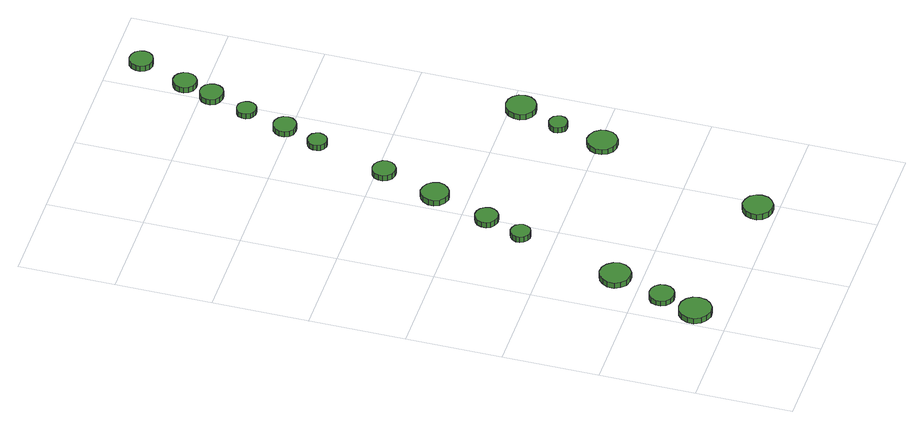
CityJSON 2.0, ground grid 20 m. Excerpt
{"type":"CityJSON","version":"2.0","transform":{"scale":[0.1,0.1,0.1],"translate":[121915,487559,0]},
"CityObjects":{
"tree1":{"type":"SolitaryVegetationObject","attributes":{"function":"something"},"geometry":[{"type":"MultiSurface","lod":"1","boundaries":[[[0,1,2,3,4,5,6,7,8,9,10,11,12,13,14]],[[15,16,17,18,19,20,21,22,23,24,25,26,27,28,29]],[[0,29,28,1]],[[1,28,27,2]],[[2,27,26,3]],[[3,26,25,4]],[[4,25,24,5]],[[5,24,23,6]],[[6,23,22,7]],[[7,22,21,8]],[[8,21,20,9]],[[9,20,19,10]],[[10,19,18,11]],[[11,18,17,12]],[[12,17,16,13]],[[13,16,15,14]],[[14,15,29,0]]]}]},
"tree2":{"type":"SolitaryVegetationObject","attributes":{"function":"something"},"geometry":[{"type":"MultiSurface","lod":"1","boundaries":[[[30,31,32,33,34,35,36,37,38,39,40,41,42,43,44]],[[45,46,47,48,49,50,51,52,53,54,55,56,57,58,59]],[[30,59,58,31]],[[31,58,57,32]],[[32,57,56,33]],[[33,56,55,34]],[[34,55,54,35]],[[35,54,53,36]],[[36,53,52,37]],[[37,52,51,38]],[[38,51,50,39]],[[39,50,49,40]],[[40,49,48,41]],[[41,48,47,42]],[[42,47,46,43]],[[43,46,45,44]],[[44,45,59,30]]]}]},
"tree3":{"type":"SolitaryVegetationObject","attributes":{"function":"something"},"geometry":[{"type":"MultiSurface","lod":"1","boundaries":[[[60,61,62,63,64,65,66,67,68,69,70,71,72,73,74]],[[75,76,77,78,79,80,81,82,83,84,85,86,87,88,89]],[[60,89,88,61]],[[61,88,87,62]],[[62,87,86,63]],[[63,86,85,64]],[[64,85,84,65]],[[65,84,83,66]],[[66,83,82,67]],[[67,82,81,68]],[[68,81,80,69]],[[69,80,79,70]],[[70,79,78,71]],[[71,78,77,72]],[[72,77,76,73]],[[73,76,75,74]],[[74,75,89,60]]]}]},
"tree4":{"type":"SolitaryVegetationObject","attributes":{"function":"something"},"geometry":[{"type":"MultiSurface","lod":"1","boundaries":[[[90,91,92,93,94,95,96,97,98,99,100,101,102,103,104]],[[105,106,107,108,109,110,111,112,113,114,115,116,117,118,119]],[[90,119,118,91]],[[91,118,117,92]],[[92,117,116,93]],[[93,116,115,94]],[[94,115,114,95]],[[95,114,113,96]],[[96,113,112,97]],[[97,112,111,98]],[[98,111,110,99]],[[99,110,109,100]],[[100,109,108,101]],[[101,108,107,102]],[[102,107,106,103]],[[103,106,105,104]],[[104,105,119,90]]]}]},
"tree5":{"type":"SolitaryVegetationObject","attributes":{"function":"something"},"geometry":[{"type":"MultiSurface","lod":"1","boundaries":[[[120,121,122,123,124,125,126,127,128,129,130,131,132,133,134]],[[135,136,137,138,139,140,141,142,143,144,145,146,147,148,149]],[[120,149,148,121]],[[121,148,147,122]],[[122,147,146,123]],[[123,146,145,124]],[[124,145,144,125]],[[125,144,143,126]],[[126,143,142,127]],[[127,142,141,128]],[[128,141,140,129]],[[129,140,139,130]],[[130,139,138,131]],[[131,138,137,132]],[[132,137,136,133]],[[133,136,135,134]],[[134,135,149,120]]]}]},
"tree6":{"type":"SolitaryVegetationObject","attributes":{"function":"something"},"geometry":[{"type":"MultiSurface","lod":"1","boundaries":[[[150,151,152,153,154,155,156,157,158,159,160,161,162,163,164]],[[165,166,167,168,169,170,171,172,173,174,175,176,177,178,179]],[[150,179,178,151]],[[151,178,177,152]],[[152,177,176,153]],[[153,176,175,154]],[[154,175,174,155]],[[155,174,173,156]],[[156,173,172,157]],[[157,172,171,158]],[[158,171,170,159]],[[159,170,169,160]],[[160,169,168,161]],[[161,168,167,162]],[[162,167,166,163]],[[163,166,165,164]],[[164,165,179,150]]]}]},
"tree7":{"type":"SolitaryVegetationObject","attributes":{"function":"something"},"geometry":[{"type":"MultiSurface","lod":"1","boundaries":[[[180,181,182,183,184,185,186,187,188,189,190,191,192,193,194]],[[195,196,197,198,199,200,201,202,203,204,205,206,207,208,209]],[[180,209,208,181]],[[181,208,207,182]],[[182,207,206,183]],[[183,206,205,184]],[[184,205,204,185]],[[185,204,203,186]],[[186,203,202,187]],[[187,202,201,188]],[[188,201,200,189]],[[189,200,199,190]],[[190,199,198,191]],[[191,198,197,192]],[[192,197,196,193]],[[193,196,195,194]],[[194,195,209,180]]]}]},
"tree8":{"type":"SolitaryVegetationObject","attributes":{"function":"something"},"geometry":[{"type":"MultiSurface","lod":"1","boundaries":[[[210,211,212,213,214,215,216,217,218,219,220,221,222,223,224]],[[225,226,227,228,229,230,231,232,233,234,235,236,237,238,239]],[[210,239,238,211]],[[211,238,237,212]],[[212,237,236,213]],[[213,236,235,214]],[[214,235,234,215]],[[215,234,233,216]],[[216,233,232,217]],[[217,232,231,218]],[[218,231,230,219]],[[219,230,229,220]],[[220,229,228,221]],[[221,228,227,222]],[[222,227,226,223]],[[223,226,225,224]],[[224,225,239,210]]]}]},
"tree9":{"type":"SolitaryVegetationObject","attributes":{"function":"something"},"geometry":[{"type":"MultiSurface","lod":"1","boundaries":[[[240,241,242,243,244,245,246,247,248,249,250,251,252,253,254]],[[255,256,257,258,259,260,261,262,263,264,265,266,267,268,269]],[[240,269,268,241]],[[241,268,267,242]],[[242,267,266,243]],[[243,266,265,244]],[[244,265,264,245]],[[245,264,263,246]],[[246,263,262,247]],[[247,262,261,248]],[[248,261,260,249]],[[249,260,259,250]],[[250,259,258,251]],[[251,258,257,252]],[[252,257,256,253]],[[253,256,255,254]],[[254,255,269,240]]]}]},
"tree10":{"type":"SolitaryVegetationObject","attributes":{"function":"something"},"geometry":[{"type":"MultiSurface","lod":"1","boundaries":[[[270,271,272,273,274,275,276,277,278,279,280,281,282,283,284]],[[285,286,287,288,289,290,291,292,293,294,295,296,297,298,299]],[[270,299,298,271]],[[271,298,297,272]],[[272,297,296,273]],[[273,296,295,274]],[[274,295,294,275]],[[275,294,293,276]],[[276,293,292,277]],[[277,292,291,278]],[[278,291,290,279]],[[279,290,289,280]],[[280,289,288,281]],[[281,288,287,282]],[[282,287,286,283]],[[283,286,285,284]],[[284,285,299,270]]]}]},
"tree11":{"type":"SolitaryVegetationObject","attributes":{"function":"something"},"geometry":[{"type":"MultiSurface","lod":"1","boundaries":[[[300,301,302,303,304,305,306,307,308,309,310,311,312,313,314]],[[315,316,317,318,319,320,321,322,323,324,325,326,327,328,329]],[[300,329,328,301]],[[301,328,327,302]],[[302,327,326,303]],[[303,326,325,304]],[[304,325,324,305]],[[305,324,323,306]],[[306,323,322,307]],[[307,322,321,308]],[[308,321,320,309]],[[309,320,319,310]],[[310,319,318,311]],[[311,318,317,312]],[[312,317,316,313]],[[313,316,315,314]],[[314,315,329,300]]]}]},
"tree12":{"type":"SolitaryVegetationObject","attributes":{"function":"something"},"geometry":[{"type":"MultiSurface","lod":"1","boundaries":[[[330,331,332,333,334,335,336,337,338,339,340,341,342,343,344]],[[345,346,347,348,349,350,351,352,353,354,355,356,357,358,359]],[[330,359,358,331]],[[331,358,357,332]],[[332,357,356,333]],[[333,356,355,334]],[[334,355,354,335]],[[335,354,353,336]],[[336,353,352,337]],[[337,352,351,338]],[[338,351,350,339]],[[339,350,349,340]],[[340,349,348,341]],[[341,348,347,342]],[[342,347,346,343]],[[343,346,345,344]],[[344,345,359,330]]]}]},
"tree13":{"type":"SolitaryVegetationObject","attributes":{"function":"something"},"geometry":[{"type":"MultiSurface","lod":"1","boundaries":[[[360,361,362,363,364,365,366,367,368,369,370,371,372,373,374]],[[375,376,377,378,379,380,381,382,383,384,385,386,387,388,389]],[[360,389,388,361]],[[361,388,387,362]],[[362,387,386,363]],[[363,386,385,364]],[[364,385,384,365]],[[365,384,383,366]],[[366,383,382,367]],[[367,382,381,368]],[[368,381,380,369]],[[369,380,379,370]],[[370,379,378,371]],[[371,378,377,372]],[[372,377,376,373]],[[373,376,375,374]],[[374,375,389,360]]]}]},
"tree14":{"type":"SolitaryVegetationObject","attributes":{"function":"something"},"geometry":[{"type":"MultiSurface","lod":"1","boundaries":[[[390,391,392,393,394,395,396,397,398,399,400,401,402,403,404]],[[405,406,407,408,409,410,411,412,413,414,415,416,417,418,419]],[[390,419,418,391]],[[391,418,417,392]],[[392,417,416,393]],[[393,416,415,394]],[[394,415,414,395]],[[395,414,413,396]],[[396,413,412,397]],[[397,412,411,398]],[[398,411,410,399]],[[399,410,409,400]],[[400,409,408,401]],[[401,408,407,402]],[[402,407,406,403]],[[403,406,405,404]],[[404,405,419,390]]]}]},
"tree15":{"type":"SolitaryVegetationObject","attributes":{"function":"something"},"geometry":[{"type":"MultiSurface","lod":"1","boundaries":[[[420,421,422,423,424,425,426,427,428,429,430,431,432,433,434]],[[435,436,437,438,439,440,441,442,443,444,445,446,447,448,449]],[[420,449,448,421]],[[421,448,447,422]],[[422,447,446,423]],[[423,446,445,424]],[[424,445,444,425]],[[425,444,443,426]],[[426,443,442,427]],[[427,442,441,428]],[[428,441,440,429]],[[429,440,439,430]],[[430,439,438,431]],[[431,438,437,432]],[[432,437,436,433]],[[433,436,435,434]],[[434,435,449,420]]]}]},
"tree16":{"type":"SolitaryVegetationObject","attributes":{"function":"something"},"geometry":[{"type":"MultiSurface","lod":"1","boundaries":[[[450,451,452,453,454,455,456,457,458,459,460,461,462,463,464]],[[465,466,467,468,469,470,471,472,473,474,475,476,477,478,479]],[[450,479,478,451]],[[451,478,477,452]],[[452,477,476,453]],[[453,476,475,454]],[[454,475,474,455]],[[455,474,473,456]],[[456,473,472,457]],[[457,472,471,458]],[[458,471,470,459]],[[459,470,469,460]],[[460,469,468,461]],[[461,468,467,462]],[[462,467,466,463]],[[463,466,465,464]],[[464,465,479,450]]]}]},
"tree17":{"type":"SolitaryVegetationObject","attributes":{"function":"something"},"geometry":[{"type":"MultiSurface","lod":"1","boundaries":[[[480,481,482,483,484,485,486,487,488,489,490,491,492,493,494]],[[495,496,497,498,499,500,501,502,503,504,505,506,507,508,509]],[[480,509,508,481]],[[481,508,507,482]],[[482,507,506,483]],[[483,506,505,484]],[[484,505,504,485]],[[485,504,503,486]],[[486,503,502,487]],[[487,502,501,488]],[[488,501,500,489]],[[489,500,499,490]],[[490,499,498,491]],[[491,498,497,492]],[[492,497,496,493]],[[493,496,495,494]],[[494,495,509,480]]]}]}
},
"vertices":[
[72,71,16],[69,85,16],[61,96,16],[49,103,16],[35,104,16],[22,100,16],[11,91,16],[5,78,16],[5,64,16],[11,51,16],[22,42,16],[35,37,16],[49,39,16],[61,46,16],[69,57,16],[69,57,3],[61,46,3],[49,39,3],[35,37,3],[22,42,3],[11,51,3],[5,64,3],[5,78,3],[11,91,3],[22,100,3],[35,104,3],[49,103,3],[61,96,3],[69,85,3],[72,71,3],
[90,147,16],[88,158,16],[81,167,16],[72,172,16],[61,173,16],[51,170,16],[43,163,16],[39,153,16],[39,142,16],[43,132,16],[51,125,16],[61,122,16],[72,123,16],[81,128,16],[88,137,16],[88,137,4],[81,128,4],[72,123,4],[61,122,4],[51,125,4],[43,132,4],[39,142,4],[39,153,4],[43,163,4],[51,170,4],[61,173,4],[72,172,4],[81,167,4],[88,158,4],[90,147,4],
[129,253,17],[126,266,17],[118,277,17],[107,284,17],[94,285,17],[81,281,17],[71,272,17],[65,260,17],[65,246,17],[71,234,17],[81,225,17],[94,221,17],[107,222,17],[118,229,17],[126,240,17],[126,240,4],[118,229,4],[107,222,4],[94,221,4],[81,225,4],[71,234,4],[65,246,4],[65,260,4],[71,272,4],[81,281,4],[94,285,4],[107,284,4],[118,277,4],[126,266,4],[129,253,4],
[192,471,15],[190,479,15],[185,486,15],[177,490,15],[169,491,15],[161,488,15],[155,482,15],[151,475,15],[151,466,15],[155,459,15],[161,453,15],[169,450,15],[177,451,15],[185,455,15],[190,462,15],[190,462,2],[185,455,2],[177,451,2],[169,450,2],[161,453,2],[155,459,2],[151,466,2],[151,475,2],[155,482,2],[161,488,2],[169,491,2],[177,490,2],[185,486,2],[190,479,2],[192,471,2],
[222,548,16],[220,558,16],[214,566,16],[206,571,16],[196,572,16],[186,569,16],[179,562,16],[175,553,16],[175,543,16],[179,534,16],[186,528,16],[196,525,16],[206,526,16],[214,531,16],[220,539,16],[220,539,3],[214,531,3],[206,526,3],[196,525,3],[186,528,3],[179,534,3],[175,543,3],[175,553,3],[179,562,3],[186,569,3],[196,572,3],[206,571,3],[214,566,3],[220,558,3],[222,548,3],
[410,41,16],[408,53,16],[400,64,16],[389,70,16],[376,72,16],[364,68,16],[354,59,16],[349,47,16],[349,34,16],[354,23,16],[364,14,16],[376,10,16],[389,11,16],[400,18,16],[408,28,16],[408,28,3],[400,18,3],[389,11,3],[376,10,3],[364,14,3],[354,23,3],[349,34,3],[349,47,3],[354,59,3],[364,68,3],[376,72,3],[389,70,3],[400,64,3],[408,53,3],[410,41,3],
[267,667,17],[264,679,17],[257,688,17],[247,694,17],[235,696,17],[224,692,17],[215,684,17],[210,673,17],[210,661,17],[215,650,17],[224,642,17],[235,638,17],[247,640,17],[257,646,17],[264,655,17],[264,655,4],[257,646,4],[247,640,4],[235,638,4],[224,642,4],[215,650,4],[210,661,4],[210,673,4],[215,684,4],[224,692,4],[235,696,4],[247,694,4],[257,688,4],[264,679,4],[267,667,4],
[304,785,16],[302,794,16],[296,802,16],[288,807,16],[278,808,16],[268,805,16],[261,799,16],[257,790,16],[257,780,16],[261,771,16],[268,764,16],[278,761,16],[288,762,16],[296,767,16],[302,775,16],[302,775,3],[296,767,3],[288,762,3],[278,761,3],[268,764,3],[261,771,3],[257,780,3],[257,790,3],[261,799,3],[268,805,3],[278,808,3],[288,807,3],[296,802,3],[302,794,3],[304,785,3],
[516,393,16],[514,405,16],[506,416,16],[495,422,16],[482,424,16],[470,420,16],[460,411,16],[455,399,16],[455,386,16],[460,375,16],[470,366,16],[482,362,16],[495,363,16],[506,370,16],[514,380,16],[514,380,4],[506,370,4],[495,363,4],[482,362,4],[470,366,4],[460,375,4],[455,386,4],[455,399,4],[460,411,4],[470,420,4],[482,424,4],[495,422,4],[506,416,4],[514,405,4],[516,393,4],
[350,937,15],[348,945,15],[344,952,15],[336,956,15],[328,957,15],[320,954,15],[314,948,15],[311,941,15],[311,933,15],[314,925,15],[320,920,15],[328,917,15],[336,918,15],[344,922,15],[348,929,15],[348,929,2],[344,922,2],[336,918,2],[328,917,2],[320,920,2],[314,925,2],[311,933,2],[311,941,2],[314,948,2],[320,954,2],[328,957,2],[336,956,2],[344,952,2],[348,945,2],[350,937,2],
[380,1011,16],[378,1021,16],[372,1029,16],[363,1034,16],[354,1035,16],[344,1032,16],[337,1025,16],[333,1016,16],[333,1006,16],[337,997,16],[344,991,16],[354,988,16],[363,989,16],[372,994,16],[378,1002,16],[378,1002,3],[372,994,3],[363,989,3],[354,988,3],[344,991,3],[337,997,3],[333,1006,3],[333,1016,3],[337,1025,3],[344,1032,3],[354,1035,3],[363,1034,3],[372,1029,3],[378,1021,3],[380,1011,3],
[535,493,15],[533,500,15],[529,507,15],[522,511,15],[514,512,15],[506,509,15],[501,504,15],[497,497,15],[497,489,15],[501,482,15],[506,476,15],[514,474,15],[522,475,15],[529,479,15],[533,485,15],[533,485,2],[529,479,2],[522,475,2],[514,474,2],[506,476,2],[501,482,2],[497,489,2],[497,497,2],[501,504,2],[506,509,2],[514,512,2],[522,511,2],[529,507,2],[533,500,2],[535,493,2],
[404,1099,15],[403,1107,15],[398,1114,15],[391,1118,15],[382,1119,15],[375,1116,15],[368,1111,15],[365,1103,15],[365,1095,15],[368,1087,15],[375,1082,15],[382,1079,15],[391,1080,15],[398,1084,15],[403,1091,15],[403,1091,3],[398,1084,3],[391,1080,3],[382,1079,3],[375,1082,3],[368,1087,3],[365,1095,3],[365,1103,3],[368,1111,3],[375,1116,3],[382,1119,3],[391,1118,3],[398,1114,3],[403,1107,3],[404,1099,3],
[575,578,16],[573,591,16],[565,601,16],[554,608,16],[541,609,16],[529,605,16],[519,596,16],[514,585,16],[514,572,16],[519,560,16],[529,551,16],[541,547,16],[554,549,16],[565,555,16],[573,566,16],[573,566,3],[565,555,3],[554,549,3],[541,547,3],[529,551,3],[519,560,3],[514,572,3],[514,585,3],[519,596,3],[529,605,3],[541,609,3],[554,608,3],[565,601,3],[573,591,3],[575,578,3],
[435,1179,17],[433,1189,17],[427,1197,17],[418,1202,17],[408,1203,17],[398,1200,17],[390,1193,17],[386,1184,17],[386,1174,17],[390,1164,17],[398,1158,17],[408,1155,17],[418,1156,17],[427,1161,17],[433,1169,17],[433,1169,4],[427,1161,4],[418,1156,4],[408,1155,4],[398,1158,4],[390,1164,4],[386,1174,4],[386,1184,4],[390,1193,4],[398,1200,4],[408,1203,4],[418,1202,4],[427,1197,4],[433,1189,4],[435,1179,4],
[455,1240,16],[453,1250,16],[447,1258,16],[439,1263,16],[429,1264,16],[419,1261,16],[411,1254,16],[407,1245,16],[407,1235,16],[411,1226,16],[419,1219,16],[429,1216,16],[439,1217,16],[447,1222,16],[453,1230,16],[453,1230,3],[447,1222,3],[439,1217,3],[429,1216,3],[419,1219,3],[411,1226,3],[407,1235,3],[407,1245,3],[411,1254,3],[419,1261,3],[429,1264,3],[439,1263,3],[447,1258,3],[453,1250,3],[455,1240,3],
[493,1341,18],[491,1351,18],[485,1359,18],[476,1364,18],[466,1365,18],[456,1362,18],[449,1355,18],[445,1346,18],[445,1336,18],[449,1327,18],[456,1320,18],[466,1317,18],[476,1318,18],[485,1323,18],[491,1331,18],[491,1331,5],[485,1323,5],[476,1318,5],[466,1317,5],[456,1320,5],[449,1327,5],[445,1336,5],[445,1346,5],[449,1355,5],[456,1362,5],[466,1365,5],[476,1364,5],[485,1359,5],[491,1351,5],[493,1341,5]
]}
